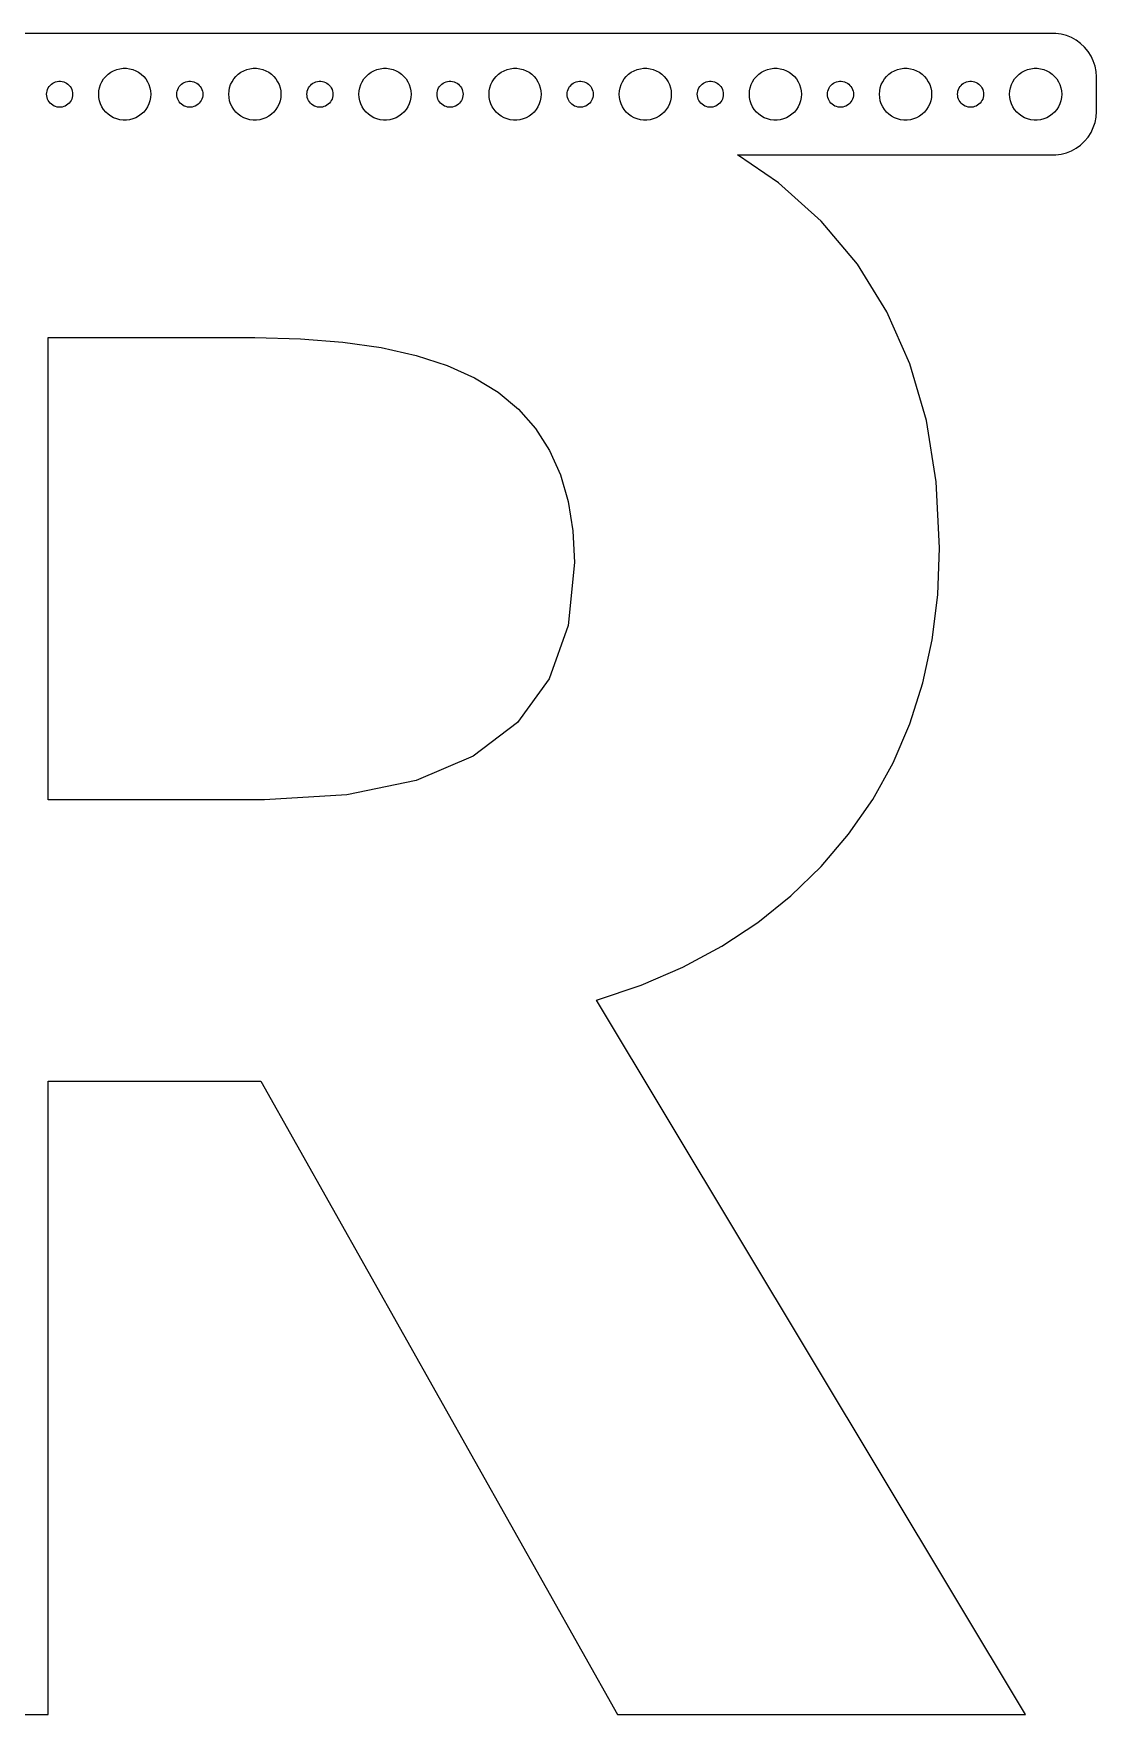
# Model space of a CAD drawing. Header units: metres. Extents: x -97 to 97, y -187 to 7.
# Drawn here: x -25.5 to 97, y -186.8 to 7 of the extents above; entities that cross this region are included whole.
import ezdxf

# ---------------------------------------------------------------- set-up
doc = ezdxf.new("R2010")
doc.units = ezdxf.units.M

msp = doc.modelspace()

# ---------------------------------------------------------------- linework, layer by layer
for p, q in [((92.3139, 6.99013), (-92.3139, 6.99013)), ((92.9369, 6.91142), (92.3139, 6.99013)), ((93.5451, 6.75528), (92.9369, 6.91142)), ((94.1289, 6.52412), (93.5451, 6.75528)), ((94.6791, 6.22163), (94.1289, 6.52412)), ((95.1871, 5.85255), (94.6791, 6.22163)), ((95.6448, 5.42273), (95.1871, 5.85255)), ((96.0451, 4.93892), (95.6448, 5.42273)), ((96.3815, 4.40877), (96.0451, 4.93892)), ((96.6489, 3.84062), (96.3815, 4.40877)), ((-17.427, 1.76335), (-17.1869, 2.05363)), ((-17.1869, 2.05363), (-16.9123, 2.31154)), ((-16.9123, 2.31154), (-16.6075, 2.53297)), ((-16.6075, 2.53297), (-16.2773, 2.71448)), ((-16.2773, 2.71448), (-15.927, 2.85316)), ((-15.927, 2.85316), (-15.5621, 2.94685)), ((-15.5621, 2.94685), (-15.1884, 2.99408)), ((-15.1884, 2.99408), (-14.8116, 2.99408)), ((-14.8116, 2.99408), (-14.4379, 2.94685)), ((-14.4379, 2.94685), (-14.0729, 2.85316)), ((-14.0729, 2.85316), (-13.7227, 2.71448)), ((-13.7227, 2.71448), (-13.3925, 2.53297)), ((-13.3925, 2.53297), (-13.0877, 2.31154)), ((-13.0877, 2.31154), (-12.8131, 2.05363)), ((-12.8131, 2.05363), (-12.5729, 1.76335)), ((-2.42705, 1.76335), (-2.1869, 2.05363)), ((-2.1869, 2.05363), (-1.91226, 2.31154)), ((-1.91226, 2.31154), (-1.60747, 2.53297)), ((-1.60747, 2.53297), (-1.27733, 2.71448)), ((-1.27733, 2.71448), (-0.927048, 2.85316)), ((-0.927048, 2.85316), (-0.562134, 2.94685)), ((-0.562134, 2.94685), (-0.18837, 2.99408)), ((-0.18837, 2.99408), (0.18837, 2.99408)), ((0.18837, 2.99408), (0.562134, 2.94685)), ((0.562134, 2.94685), (0.927048, 2.85316)), ((0.927048, 2.85316), (1.27733, 2.71448)), ((1.27733, 2.71448), (1.60747, 2.53297)), ((1.60747, 2.53297), (1.91226, 2.31154)), ((1.91226, 2.31154), (2.1869, 2.05363)), ((2.1869, 2.05363), (2.42705, 1.76335)), ((12.5729, 1.76335), (12.8131, 2.05363)), ((12.8131, 2.05363), (13.0877, 2.31154)), ((13.0877, 2.31154), (13.3925, 2.53297)), ((13.3925, 2.53297), (13.7227, 2.71448)), ((13.7227, 2.71448), (14.0729, 2.85316)), ((14.0729, 2.85316), (14.4379, 2.94685)), ((14.4379, 2.94685), (14.8116, 2.99408)), ((14.8116, 2.99408), (15.1884, 2.99408)), ((15.1884, 2.99408), (15.5621, 2.94685)), ((15.5621, 2.94685), (15.927, 2.85316)), ((15.927, 2.85316), (16.2773, 2.71448)), ((16.2773, 2.71448), (16.6075, 2.53297)), ((16.6075, 2.53297), (16.9123, 2.31154)), ((16.9123, 2.31154), (17.1869, 2.05363)), ((17.1869, 2.05363), (17.427, 1.76335)), ((27.5729, 1.76335), (27.8131, 2.05363)), ((27.8131, 2.05363), (28.0877, 2.31154)), ((28.0877, 2.31154), (28.3925, 2.53297)), ((28.3925, 2.53297), (28.7227, 2.71448)), ((28.7227, 2.71448), (29.0729, 2.85316)), ((29.0729, 2.85316), (29.4379, 2.94685)), ((29.4379, 2.94685), (29.8116, 2.99408)), ((29.8116, 2.99408), (30.1884, 2.99408)), ((30.1884, 2.99408), (30.5621, 2.94685)), ((30.5621, 2.94685), (30.927, 2.85316)), ((30.927, 2.85316), (31.2773, 2.71448)), ((31.2773, 2.71448), (31.6075, 2.53297)), ((31.6075, 2.53297), (31.9123, 2.31154)), ((31.9123, 2.31154), (32.1869, 2.05363)), ((32.1869, 2.05363), (32.427, 1.76335)), ((42.5729, 1.76335), (42.8131, 2.05363)), ((42.8131, 2.05363), (43.0877, 2.31154)), ((43.0877, 2.31154), (43.3925, 2.53297)), ((43.3925, 2.53297), (43.7227, 2.71448)), ((43.7227, 2.71448), (44.0729, 2.85316)), ((44.0729, 2.85316), (44.4379, 2.94685)), ((44.4379, 2.94685), (44.8116, 2.99408)), ((44.8116, 2.99408), (45.1884, 2.99408)), ((45.1884, 2.99408), (45.5621, 2.94685)), ((45.5621, 2.94685), (45.927, 2.85316)), ((45.927, 2.85316), (46.2773, 2.71448)), ((46.2773, 2.71448), (46.6075, 2.53297)), ((46.6075, 2.53297), (46.9123, 2.31154)), ((46.9123, 2.31154), (47.1869, 2.05363)), ((47.1869, 2.05363), (47.427, 1.76335)), ((57.5729, 1.76335), (57.8131, 2.05363)), ((57.8131, 2.05363), (58.0877, 2.31154)), ((58.0877, 2.31154), (58.3925, 2.53297)), ((58.3925, 2.53297), (58.7227, 2.71448)), ((58.7227, 2.71448), (59.0729, 2.85316)), ((59.0729, 2.85316), (59.4379, 2.94685)), ((59.4379, 2.94685), (59.8116, 2.99408)), ((59.8116, 2.99408), (60.1884, 2.99408)), ((60.1884, 2.99408), (60.5621, 2.94685)), ((60.5621, 2.94685), (60.927, 2.85316)), ((60.927, 2.85316), (61.2773, 2.71448)), ((61.2773, 2.71448), (61.6075, 2.53297)), ((61.6075, 2.53297), (61.9123, 2.31154)), ((61.9123, 2.31154), (62.1869, 2.05363)), ((62.1869, 2.05363), (62.427, 1.76335)), ((72.573, 1.76335), (72.8131, 2.05363)), ((72.8131, 2.05363), (73.0877, 2.31154)), ((73.0877, 2.31154), (73.3925, 2.53297)), ((73.3925, 2.53297), (73.7227, 2.71448)), ((73.7227, 2.71448), (74.073, 2.85316)), ((74.073, 2.85316), (74.4379, 2.94685)), ((74.4379, 2.94685), (74.8116, 2.99408)), ((74.8116, 2.99408), (75.1884, 2.99408)), ((75.1884, 2.99408), (75.5621, 2.94685)), ((75.5621, 2.94685), (75.927, 2.85316)), ((75.927, 2.85316), (76.2773, 2.71448)), ((76.2773, 2.71448), (76.6075, 2.53297)), ((76.6075, 2.53297), (76.9123, 2.31154)), ((76.9123, 2.31154), (77.1869, 2.05363)), ((77.1869, 2.05363), (77.427, 1.76335)), ((87.573, 1.76335), (87.8131, 2.05363)), ((87.8131, 2.05363), (88.0877, 2.31154)), ((88.0877, 2.31154), (88.3925, 2.53297)), ((88.3925, 2.53297), (88.7227, 2.71448)), ((88.7227, 2.71448), (89.073, 2.85316)), ((89.073, 2.85316), (89.4379, 2.94685)), ((89.4379, 2.94685), (89.8116, 2.99408)), ((89.8116, 2.99408), (90.1884, 2.99408)), ((90.1884, 2.99408), (90.5621, 2.94685)), ((90.5621, 2.94685), (90.927, 2.85316)), ((90.927, 2.85316), (91.2773, 2.71448)), ((91.2773, 2.71448), (91.6075, 2.53297)), ((91.6075, 2.53297), (91.9123, 2.31154)), ((91.9123, 2.31154), (92.1869, 2.05363)), ((92.1869, 2.05363), (92.427, 1.76335)), ((96.8429, 3.24344), (96.6489, 3.84062)), ((96.9606, 2.62666), (96.8429, 3.24344)), ((97, 2), (96.9606, 2.62666)), ((97, -2), (97, 2)), ((-24, 0), (-23.9882, 0.187988)), ((-23.9882, -0.187988), (-24, 0)), ((-23.9882, 0.187988), (-23.9529, 0.373032)), ((-23.9529, 0.373032), (-23.8947, 0.552185)), ((-23.8947, 0.552185), (-23.8145, 0.722626)), ((-23.8145, 0.722626), (-23.7135, 0.881668)), ((-23.7135, 0.881668), (-23.5934, 1.02681)), ((-23.5934, 1.02681), (-23.4561, 1.15576)), ((-23.4561, 1.15576), (-23.3037, 1.26648)), ((-23.3037, 1.26648), (-23.1387, 1.35724)), ((-23.1387, 1.35724), (-22.9635, 1.42657)), ((-22.9635, 1.42657), (-22.7811, 1.47342)), ((-22.7811, 1.47342), (-22.5942, 1.49704)), ((-22.5942, 1.49704), (-22.4058, 1.49704)), ((-22.4058, 1.49704), (-22.2189, 1.47342)), ((-22.2189, 1.47342), (-22.0365, 1.42657)), ((-22.0365, 1.42657), (-21.8613, 1.35724)), ((-21.8613, 1.35724), (-21.6963, 1.26648)), ((-21.6963, 1.26648), (-21.5439, 1.15576)), ((-21.5439, 1.15576), (-21.4065, 1.02681)), ((-21.4065, 1.02681), (-21.2865, 0.881668)), ((-21.2865, 0.881668), (-21.1855, 0.722626)), ((-21.1855, 0.722626), (-21.1053, 0.552185)), ((-21.1053, 0.552185), (-21.0471, 0.373032)), ((-21.0471, 0.373032), (-21.0118, 0.187988)), ((-21.0118, 0.187988), (-21, 0)), ((-21, 0), (-21.0118, -0.187988)), ((-18, 0), (-17.9763, 0.375992)), ((-17.9763, -0.375992), (-18, 0)), ((-17.9763, 0.375992), (-17.9057, 0.746063)), ((-17.9057, 0.746063), (-17.7893, 1.10437)), ((-17.7893, 1.10437), (-17.6289, 1.44525)), ((-17.6289, 1.44525), (-17.427, 1.76335)), ((-12.5729, 1.76335), (-12.3711, 1.44525)), ((-12.3711, 1.44525), (-12.2107, 1.10437)), ((-12.2107, 1.10437), (-12.0942, 0.746063)), ((-12.0942, 0.746063), (-12.0237, 0.375992)), ((-12.0237, 0.375992), (-12, 0)), ((-12, 0), (-12.0237, -0.375992)), ((-9, 0), (-8.98816, 0.187988)), ((-8.98816, -0.187988), (-9, 0)), ((-8.98816, 0.187988), (-8.95287, 0.373032)), ((-8.95287, 0.373032), (-8.89465, 0.552185)), ((-8.89465, 0.552185), (-8.81445, 0.722626)), ((-8.81445, 0.722626), (-8.71352, 0.881668)), ((-8.71352, 0.881668), (-8.59344, 1.02681)), ((-8.59344, 1.02681), (-8.45613, 1.15576)), ((-8.45613, 1.15576), (-8.30373, 1.26648)), ((-8.30373, 1.26648), (-8.13866, 1.35724)), ((-8.13866, 1.35724), (-7.96352, 1.42657)), ((-7.96352, 1.42657), (-7.78107, 1.47342)), ((-7.78107, 1.47342), (-7.59418, 1.49704)), ((-7.59418, 1.49704), (-7.40581, 1.49704)), ((-7.40581, 1.49704), (-7.21892, 1.47342)), ((-7.21892, 1.47342), (-7.03647, 1.42657)), ((-7.03647, 1.42657), (-6.86133, 1.35724)), ((-6.86133, 1.35724), (-6.69626, 1.26648)), ((-6.69626, 1.26648), (-6.54385, 1.15576)), ((-6.54385, 1.15576), (-6.40654, 1.02681)), ((-6.40654, 1.02681), (-6.28647, 0.881668)), ((-6.28647, 0.881668), (-6.18553, 0.722626)), ((-6.18553, 0.722626), (-6.10533, 0.552185)), ((-6.10533, 0.552185), (-6.04712, 0.373032)), ((-6.04712, 0.373032), (-6.01183, 0.187988)), ((-6.01183, 0.187988), (-6, 0)), ((-6, 0), (-6.01183, -0.187988)), ((-3, 0), (-2.97633, 0.375992)), ((-2.97633, -0.375992), (-3, 0)), ((-2.97633, 0.375992), (-2.90575, 0.746063)), ((-2.90575, 0.746063), (-2.78932, 1.10437)), ((-2.78932, 1.10437), (-2.62891, 1.44525)), ((-2.62891, 1.44525), (-2.42705, 1.76335)), ((2.42705, 1.76335), (2.62891, 1.44525)), ((2.62891, 1.44525), (2.78932, 1.10437)), ((2.78932, 1.10437), (2.90575, 0.746063)), ((2.90575, 0.746063), (2.97633, 0.375992)), ((2.97633, 0.375992), (3, 0)), ((3, 0), (2.97633, -0.375992)), ((6, 0), (6.01183, 0.187988)), ((6.01183, -0.187988), (6, 0)), ((6.01183, 0.187988), (6.04712, 0.373032)), ((6.04712, 0.373032), (6.10533, 0.552185)), ((6.10533, 0.552185), (6.18553, 0.722626)), ((6.18553, 0.722626), (6.28647, 0.881668)), ((6.28647, 0.881668), (6.40654, 1.02681)), ((6.40654, 1.02681), (6.54385, 1.15576)), ((6.54385, 1.15576), (6.69626, 1.26648)), ((6.69626, 1.26648), (6.86133, 1.35724)), ((6.86133, 1.35724), (7.03647, 1.42657)), ((7.03647, 1.42657), (7.21892, 1.47342)), ((7.21892, 1.47342), (7.40581, 1.49704)), ((7.40581, 1.49704), (7.59418, 1.49704)), ((7.59418, 1.49704), (7.78107, 1.47342)), ((7.78107, 1.47342), (7.96352, 1.42657)), ((7.96352, 1.42657), (8.13866, 1.35724)), ((8.13866, 1.35724), (8.30373, 1.26648)), ((8.30373, 1.26648), (8.45613, 1.15576)), ((8.45613, 1.15576), (8.59344, 1.02681)), ((8.59344, 1.02681), (8.71352, 0.881668)), ((8.71352, 0.881668), (8.81445, 0.722626)), ((8.81445, 0.722626), (8.89465, 0.552185)), ((8.89465, 0.552185), (8.95287, 0.373032)), ((8.95287, 0.373032), (8.98816, 0.187988)), ((8.98816, 0.187988), (9, 0)), ((9, 0), (8.98816, -0.187988)), ((12, 0), (12.0237, 0.375992)), ((12.0237, -0.375992), (12, 0)), ((12.0237, 0.375992), (12.0942, 0.746063)), ((12.0942, 0.746063), (12.2107, 1.10437)), ((12.2107, 1.10437), (12.3711, 1.44525)), ((12.3711, 1.44525), (12.5729, 1.76335)), ((17.427, 1.76335), (17.6289, 1.44525)), ((17.6289, 1.44525), (17.7893, 1.10437)), ((17.7893, 1.10437), (17.9057, 0.746063)), ((17.9057, 0.746063), (17.9763, 0.375992)), ((17.9763, 0.375992), (18, 0)), ((18, 0), (17.9763, -0.375992)), ((21, 0), (21.0118, 0.187988)), ((21.0118, -0.187988), (21, 0)), ((21.0118, 0.187988), (21.0471, 0.373032)), ((21.0471, 0.373032), (21.1053, 0.552185)), ((21.1053, 0.552185), (21.1855, 0.722626)), ((21.1855, 0.722626), (21.2865, 0.881668)), ((21.2865, 0.881668), (21.4065, 1.02681)), ((21.4065, 1.02681), (21.5439, 1.15576)), ((21.5439, 1.15576), (21.6963, 1.26648)), ((21.6963, 1.26648), (21.8613, 1.35724)), ((21.8613, 1.35724), (22.0365, 1.42657)), ((22.0365, 1.42657), (22.2189, 1.47342)), ((22.2189, 1.47342), (22.4058, 1.49704)), ((22.4058, 1.49704), (22.5942, 1.49704)), ((22.5942, 1.49704), (22.7811, 1.47342)), ((22.7811, 1.47342), (22.9635, 1.42657)), ((22.9635, 1.42657), (23.1387, 1.35724)), ((23.1387, 1.35724), (23.3037, 1.26648)), ((23.3037, 1.26648), (23.4561, 1.15576)), ((23.4561, 1.15576), (23.5934, 1.02681)), ((23.5934, 1.02681), (23.7135, 0.881668)), ((23.7135, 0.881668), (23.8145, 0.722626)), ((23.8145, 0.722626), (23.8947, 0.552185)), ((23.8947, 0.552185), (23.9529, 0.373032)), ((23.9529, 0.373032), (23.9882, 0.187988)), ((23.9882, 0.187988), (24, 0)), ((24, 0), (23.9882, -0.187988)), ((27, 0), (27.0237, 0.375992)), ((27.0237, -0.375992), (27, 0)), ((27.0237, 0.375992), (27.0942, 0.746063)), ((27.0942, 0.746063), (27.2107, 1.10437)), ((27.2107, 1.10437), (27.3711, 1.44525)), ((27.3711, 1.44525), (27.5729, 1.76335)), ((32.427, 1.76335), (32.6289, 1.44525)), ((32.6289, 1.44525), (32.7893, 1.10437)), ((32.7893, 1.10437), (32.9057, 0.746063)), ((32.9057, 0.746063), (32.9763, 0.375992)), ((32.9763, 0.375992), (33, 0)), ((33, 0), (32.9763, -0.375992)), ((36, 0), (36.0118, 0.187988)), ((36.0118, -0.187988), (36, 0)), ((36.0118, 0.187988), (36.0471, 0.373032)), ((36.0471, 0.373032), (36.1053, 0.552185)), ((36.1053, 0.552185), (36.1855, 0.722626)), ((36.1855, 0.722626), (36.2865, 0.881668)), ((36.2865, 0.881668), (36.4065, 1.02681)), ((36.4065, 1.02681), (36.5439, 1.15576)), ((36.5439, 1.15576), (36.6963, 1.26648)), ((36.6963, 1.26648), (36.8613, 1.35724)), ((36.8613, 1.35724), (37.0365, 1.42657)), ((37.0365, 1.42657), (37.2189, 1.47342)), ((37.2189, 1.47342), (37.4058, 1.49704)), ((37.4058, 1.49704), (37.5942, 1.49704)), ((37.5942, 1.49704), (37.7811, 1.47342)), ((37.7811, 1.47342), (37.9635, 1.42657)), ((37.9635, 1.42657), (38.1387, 1.35724)), ((38.1387, 1.35724), (38.3037, 1.26648)), ((38.3037, 1.26648), (38.4561, 1.15576)), ((38.4561, 1.15576), (38.5934, 1.02681)), ((38.5934, 1.02681), (38.7135, 0.881668)), ((38.7135, 0.881668), (38.8145, 0.722626)), ((38.8145, 0.722626), (38.8947, 0.552185)), ((38.8947, 0.552185), (38.9529, 0.373032)), ((38.9529, 0.373032), (38.9882, 0.187988)), ((38.9882, 0.187988), (39, 0)), ((39, 0), (38.9882, -0.187988)), ((42, 0), (42.0237, 0.375992)), ((42.0237, -0.375992), (42, 0)), ((42.0237, 0.375992), (42.0942, 0.746063)), ((42.0942, 0.746063), (42.2107, 1.10437)), ((42.2107, 1.10437), (42.3711, 1.44525)), ((42.3711, 1.44525), (42.5729, 1.76335)), ((47.427, 1.76335), (47.6289, 1.44525)), ((47.6289, 1.44525), (47.7893, 1.10437)), ((47.7893, 1.10437), (47.9057, 0.746063)), ((47.9057, 0.746063), (47.9763, 0.375992)), ((47.9763, 0.375992), (48, 0)), ((48, 0), (47.9763, -0.375992)), ((51, 0), (51.0118, 0.187988)), ((51.0118, -0.187988), (51, 0)), ((51.0118, 0.187988), (51.0471, 0.373032)), ((51.0471, 0.373032), (51.1053, 0.552185)), ((51.1053, 0.552185), (51.1855, 0.722626)), ((51.1855, 0.722626), (51.2865, 0.881668)), ((51.2865, 0.881668), (51.4065, 1.02681)), ((51.4065, 1.02681), (51.5439, 1.15576)), ((51.5439, 1.15576), (51.6963, 1.26648)), ((51.6963, 1.26648), (51.8613, 1.35724)), ((51.8613, 1.35724), (52.0365, 1.42657)), ((52.0365, 1.42657), (52.2189, 1.47342)), ((52.2189, 1.47342), (52.4058, 1.49704)), ((52.4058, 1.49704), (52.5942, 1.49704)), ((52.5942, 1.49704), (52.7811, 1.47342)), ((52.7811, 1.47342), (52.9635, 1.42657)), ((52.9635, 1.42657), (53.1387, 1.35724)), ((53.1387, 1.35724), (53.3037, 1.26648)), ((53.3037, 1.26648), (53.4561, 1.15576)), ((53.4561, 1.15576), (53.5934, 1.02681)), ((53.5934, 1.02681), (53.7135, 0.881668)), ((53.7135, 0.881668), (53.8145, 0.722626)), ((53.8145, 0.722626), (53.8947, 0.552185)), ((53.8947, 0.552185), (53.9529, 0.373032)), ((53.9529, 0.373032), (53.9882, 0.187988)), ((53.9882, 0.187988), (54, 0)), ((54, 0), (53.9882, -0.187988)), ((57, 0), (57.0237, 0.375992)), ((57.0237, -0.375992), (57, 0)), ((57.0237, 0.375992), (57.0942, 0.746063)), ((57.0942, 0.746063), (57.2107, 1.10437)), ((57.2107, 1.10437), (57.3711, 1.44525)), ((57.3711, 1.44525), (57.5729, 1.76335)), ((62.427, 1.76335), (62.6289, 1.44525)), ((62.6289, 1.44525), (62.7893, 1.10437)), ((62.7893, 1.10437), (62.9057, 0.746063)), ((62.9057, 0.746063), (62.9763, 0.375992)), ((62.9763, 0.375992), (63, 0)), ((63, 0), (62.9763, -0.375992)), ((66, 0), (66.0118, 0.187988)), ((66.0118, -0.187988), (66, 0)), ((66.0118, 0.187988), (66.0471, 0.373032)), ((66.0471, 0.373032), (66.1053, 0.552185)), ((66.1053, 0.552185), (66.1855, 0.722626)), ((66.1855, 0.722626), (66.2865, 0.881668)), ((66.2865, 0.881668), (66.4065, 1.02681)), ((66.4065, 1.02681), (66.5439, 1.15576)), ((66.5439, 1.15576), (66.6963, 1.26648)), ((66.6963, 1.26648), (66.8613, 1.35724)), ((66.8613, 1.35724), (67.0365, 1.42657)), ((67.0365, 1.42657), (67.2189, 1.47342)), ((67.2189, 1.47342), (67.4058, 1.49704)), ((67.4058, 1.49704), (67.5942, 1.49704)), ((67.5942, 1.49704), (67.7811, 1.47342)), ((67.7811, 1.47342), (67.9635, 1.42657)), ((67.9635, 1.42657), (68.1387, 1.35724)), ((68.1387, 1.35724), (68.3037, 1.26648)), ((68.3037, 1.26648), (68.4561, 1.15576)), ((68.4561, 1.15576), (68.5934, 1.02681)), ((68.5934, 1.02681), (68.7135, 0.881668)), ((68.7135, 0.881668), (68.8145, 0.722626)), ((68.8145, 0.722626), (68.8947, 0.552185)), ((68.8947, 0.552185), (68.9529, 0.373032)), ((68.9529, 0.373032), (68.9882, 0.187988)), ((68.9882, 0.187988), (69, 0)), ((69, 0), (68.9882, -0.187988)), ((72, 0), (72.0237, 0.375992)), ((72.0237, -0.375992), (72, 0)), ((72.0237, 0.375992), (72.0943, 0.746063)), ((72.0943, 0.746063), (72.2107, 1.10437)), ((72.2107, 1.10437), (72.3711, 1.44525)), ((72.3711, 1.44525), (72.573, 1.76335)), ((77.427, 1.76335), (77.6289, 1.44525)), ((77.6289, 1.44525), (77.7893, 1.10437)), ((77.7893, 1.10437), (77.9057, 0.746063)), ((77.9057, 0.746063), (77.9763, 0.375992)), ((77.9763, 0.375992), (78, 0)), ((78, 0), (77.9763, -0.375992)), ((81, 0), (81.0118, 0.187988)), ((81.0118, -0.187988), (81, 0)), ((81.0118, 0.187988), (81.0471, 0.373032)), ((81.0471, 0.373032), (81.1053, 0.552185)), ((81.1053, 0.552185), (81.1855, 0.722626)), ((81.1855, 0.722626), (81.2865, 0.881668)), ((81.2865, 0.881668), (81.4065, 1.02681)), ((81.4065, 1.02681), (81.5439, 1.15576)), ((81.5439, 1.15576), (81.6963, 1.26648)), ((81.6963, 1.26648), (81.8613, 1.35724)), ((81.8613, 1.35724), (82.0365, 1.42657)), ((82.0365, 1.42657), (82.2189, 1.47342)), ((82.2189, 1.47342), (82.4058, 1.49704)), ((82.4058, 1.49704), (82.5942, 1.49704)), ((82.5942, 1.49704), (82.7811, 1.47342)), ((82.7811, 1.47342), (82.9635, 1.42657)), ((82.9635, 1.42657), (83.1387, 1.35724)), ((83.1387, 1.35724), (83.3037, 1.26648)), ((83.3037, 1.26648), (83.4561, 1.15576)), ((83.4561, 1.15576), (83.5934, 1.02681)), ((83.5934, 1.02681), (83.7135, 0.881668)), ((83.7135, 0.881668), (83.8145, 0.722626)), ((83.8145, 0.722626), (83.8947, 0.552185)), ((83.8947, 0.552185), (83.9529, 0.373032)), ((83.9529, 0.373032), (83.9882, 0.187988)), ((83.9882, 0.187988), (84, 0)), ((84, 0), (83.9882, -0.187988)), ((87, 0), (87.0237, 0.375992)), ((87.0237, -0.375992), (87, 0)), ((87.0237, 0.375992), (87.0943, 0.746063)), ((87.0943, 0.746063), (87.2107, 1.10437)), ((87.2107, 1.10437), (87.3711, 1.44525)), ((87.3711, 1.44525), (87.573, 1.76335)), ((92.427, 1.76335), (92.6289, 1.44525)), ((92.6289, 1.44525), (92.7893, 1.10437)), ((92.7893, 1.10437), (92.9057, 0.746063)), ((92.9057, 0.746063), (92.9763, 0.375992)), ((92.9763, 0.375992), (93, 0)), ((93, 0), (92.9763, -0.375992)), ((-23.9529, -0.373032), (-23.9882, -0.187988)), ((-23.8947, -0.552185), (-23.9529, -0.373032)), ((-23.8145, -0.722626), (-23.8947, -0.552185)), ((-23.7135, -0.881668), (-23.8145, -0.722626)), ((-23.5934, -1.02681), (-23.7135, -0.881668)), ((-23.4561, -1.15576), (-23.5934, -1.02681)), ((-23.3037, -1.26648), (-23.4561, -1.15576)), ((-23.1387, -1.35724), (-23.3037, -1.26648)), ((-22.9635, -1.42657), (-23.1387, -1.35724)), ((-22.7811, -1.47342), (-22.9635, -1.42657)), ((-22.5942, -1.49704), (-22.7811, -1.47342)), ((-22.4058, -1.49704), (-22.5942, -1.49704)), ((-22.2189, -1.47342), (-22.4058, -1.49704)), ((-22.0365, -1.42657), (-22.2189, -1.47342)), ((-21.8613, -1.35724), (-22.0365, -1.42657)), ((-21.6963, -1.26648), (-21.8613, -1.35724)), ((-21.5439, -1.15576), (-21.6963, -1.26648)), ((-21.4065, -1.02681), (-21.5439, -1.15576)), ((-21.2865, -0.881668), (-21.4065, -1.02681)), ((-21.1855, -0.722626), (-21.2865, -0.881668)), ((-21.1053, -0.552185), (-21.1855, -0.722626)), ((-21.0471, -0.373032), (-21.1053, -0.552185)), ((-21.0118, -0.187988), (-21.0471, -0.373032)), ((-17.9057, -0.746063), (-17.9763, -0.375992)), ((-17.7893, -1.10437), (-17.9057, -0.746063)), ((-17.6289, -1.44525), (-17.7893, -1.10437)), ((-17.427, -1.76335), (-17.6289, -1.44525)), ((-17.1869, -2.05363), (-17.427, -1.76335)), ((-12.5729, -1.76335), (-12.8131, -2.05363)), ((-12.3711, -1.44525), (-12.5729, -1.76335)), ((-12.2107, -1.10437), (-12.3711, -1.44525)), ((-12.0942, -0.746063), (-12.2107, -1.10437)), ((-12.0237, -0.375992), (-12.0942, -0.746063)), ((-8.95287, -0.373032), (-8.98816, -0.187988)), ((-8.89465, -0.552185), (-8.95287, -0.373032)), ((-8.81445, -0.722626), (-8.89465, -0.552185)), ((-8.71352, -0.881668), (-8.81445, -0.722626)), ((-8.59344, -1.02681), (-8.71352, -0.881668)), ((-8.45613, -1.15576), (-8.59344, -1.02681)), ((-8.30373, -1.26648), (-8.45613, -1.15576)), ((-8.13866, -1.35724), (-8.30373, -1.26648)), ((-7.96352, -1.42657), (-8.13866, -1.35724)), ((-7.78107, -1.47342), (-7.96352, -1.42657)), ((-7.59418, -1.49704), (-7.78107, -1.47342)), ((-7.40581, -1.49704), (-7.59418, -1.49704)), ((-7.21892, -1.47342), (-7.40581, -1.49704)), ((-7.03647, -1.42657), (-7.21892, -1.47342)), ((-6.86133, -1.35724), (-7.03647, -1.42657)), ((-6.69626, -1.26648), (-6.86133, -1.35724)), ((-6.54385, -1.15576), (-6.69626, -1.26648)), ((-6.40654, -1.02681), (-6.54385, -1.15576)), ((-6.28647, -0.881668), (-6.40654, -1.02681)), ((-6.18553, -0.722626), (-6.28647, -0.881668)), ((-6.10533, -0.552185), (-6.18553, -0.722626)), ((-6.04712, -0.373032), (-6.10533, -0.552185)), ((-6.01183, -0.187988), (-6.04712, -0.373032)), ((-2.90575, -0.746063), (-2.97633, -0.375992)), ((-2.78932, -1.10437), (-2.90575, -0.746063)), ((-2.62891, -1.44525), (-2.78932, -1.10437)), ((-2.42705, -1.76335), (-2.62891, -1.44525)), ((-2.1869, -2.05363), (-2.42705, -1.76335)), ((2.42705, -1.76335), (2.1869, -2.05363)), ((2.62891, -1.44525), (2.42705, -1.76335)), ((2.78932, -1.10437), (2.62891, -1.44525)), ((2.90575, -0.746063), (2.78932, -1.10437)), ((2.97633, -0.375992), (2.90575, -0.746063)), ((6.04712, -0.373032), (6.01183, -0.187988)), ((6.10533, -0.552185), (6.04712, -0.373032)), ((6.18553, -0.722626), (6.10533, -0.552185)), ((6.28647, -0.881668), (6.18553, -0.722626)), ((6.40654, -1.02681), (6.28647, -0.881668)), ((6.54385, -1.15576), (6.40654, -1.02681)), ((6.69626, -1.26648), (6.54385, -1.15576)), ((6.86133, -1.35724), (6.69626, -1.26648)), ((7.03647, -1.42657), (6.86133, -1.35724)), ((7.21892, -1.47342), (7.03647, -1.42657)), ((7.40581, -1.49704), (7.21892, -1.47342)), ((7.59418, -1.49704), (7.40581, -1.49704)), ((7.78107, -1.47342), (7.59418, -1.49704)), ((7.96352, -1.42657), (7.78107, -1.47342)), ((8.13866, -1.35724), (7.96352, -1.42657)), ((8.30373, -1.26648), (8.13866, -1.35724)), ((8.45613, -1.15576), (8.30373, -1.26648)), ((8.59344, -1.02681), (8.45613, -1.15576)), ((8.71352, -0.881668), (8.59344, -1.02681)), ((8.81445, -0.722626), (8.71352, -0.881668)), ((8.89465, -0.552185), (8.81445, -0.722626)), ((8.95287, -0.373032), (8.89465, -0.552185)), ((8.98816, -0.187988), (8.95287, -0.373032)), ((12.0942, -0.746063), (12.0237, -0.375992)), ((12.2107, -1.10437), (12.0942, -0.746063)), ((12.3711, -1.44525), (12.2107, -1.10437)), ((12.5729, -1.76335), (12.3711, -1.44525)), ((12.8131, -2.05363), (12.5729, -1.76335)), ((17.427, -1.76335), (17.1869, -2.05363)), ((17.6289, -1.44525), (17.427, -1.76335)), ((17.7893, -1.10437), (17.6289, -1.44525)), ((17.9057, -0.746063), (17.7893, -1.10437)), ((17.9763, -0.375992), (17.9057, -0.746063)), ((21.0471, -0.373032), (21.0118, -0.187988)), ((21.1053, -0.552185), (21.0471, -0.373032)), ((21.1855, -0.722626), (21.1053, -0.552185)), ((21.2865, -0.881668), (21.1855, -0.722626)), ((21.4065, -1.02681), (21.2865, -0.881668)), ((21.5439, -1.15576), (21.4065, -1.02681)), ((21.6963, -1.26648), (21.5439, -1.15576)), ((21.8613, -1.35724), (21.6963, -1.26648)), ((22.0365, -1.42657), (21.8613, -1.35724)), ((22.2189, -1.47342), (22.0365, -1.42657)), ((22.4058, -1.49704), (22.2189, -1.47342)), ((22.5942, -1.49704), (22.4058, -1.49704)), ((22.7811, -1.47342), (22.5942, -1.49704)), ((22.9635, -1.42657), (22.7811, -1.47342)), ((23.1387, -1.35724), (22.9635, -1.42657)), ((23.3037, -1.26648), (23.1387, -1.35724)), ((23.4561, -1.15576), (23.3037, -1.26648)), ((23.5934, -1.02681), (23.4561, -1.15576)), ((23.7135, -0.881668), (23.5934, -1.02681)), ((23.8145, -0.722626), (23.7135, -0.881668)), ((23.8947, -0.552185), (23.8145, -0.722626)), ((23.9529, -0.373032), (23.8947, -0.552185)), ((23.9882, -0.187988), (23.9529, -0.373032)), ((27.0942, -0.746063), (27.0237, -0.375992)), ((27.2107, -1.10437), (27.0942, -0.746063)), ((27.3711, -1.44525), (27.2107, -1.10437)), ((27.5729, -1.76335), (27.3711, -1.44525)), ((27.8131, -2.05363), (27.5729, -1.76335)), ((32.427, -1.76335), (32.1869, -2.05363)), ((32.6289, -1.44525), (32.427, -1.76335)), ((32.7893, -1.10437), (32.6289, -1.44525)), ((32.9057, -0.746063), (32.7893, -1.10437)), ((32.9763, -0.375992), (32.9057, -0.746063)), ((36.0471, -0.373032), (36.0118, -0.187988)), ((36.1053, -0.552185), (36.0471, -0.373032)), ((36.1855, -0.722626), (36.1053, -0.552185)), ((36.2865, -0.881668), (36.1855, -0.722626)), ((36.4065, -1.02681), (36.2865, -0.881668)), ((36.5439, -1.15576), (36.4065, -1.02681)), ((36.6963, -1.26648), (36.5439, -1.15576)), ((36.8613, -1.35724), (36.6963, -1.26648)), ((37.0365, -1.42657), (36.8613, -1.35724)), ((37.2189, -1.47342), (37.0365, -1.42657)), ((37.4058, -1.49704), (37.2189, -1.47342)), ((37.5942, -1.49704), (37.4058, -1.49704)), ((37.7811, -1.47342), (37.5942, -1.49704)), ((37.9635, -1.42657), (37.7811, -1.47342)), ((38.1387, -1.35724), (37.9635, -1.42657)), ((38.3037, -1.26648), (38.1387, -1.35724)), ((38.4561, -1.15576), (38.3037, -1.26648)), ((38.5934, -1.02681), (38.4561, -1.15576)), ((38.7135, -0.881668), (38.5934, -1.02681)), ((38.8145, -0.722626), (38.7135, -0.881668)), ((38.8947, -0.552185), (38.8145, -0.722626)), ((38.9529, -0.373032), (38.8947, -0.552185)), ((38.9882, -0.187988), (38.9529, -0.373032)), ((42.0942, -0.746063), (42.0237, -0.375992)), ((42.2107, -1.10437), (42.0942, -0.746063)), ((42.3711, -1.44525), (42.2107, -1.10437)), ((42.5729, -1.76335), (42.3711, -1.44525)), ((42.8131, -2.05363), (42.5729, -1.76335)), ((47.427, -1.76335), (47.1869, -2.05363)), ((47.6289, -1.44525), (47.427, -1.76335)), ((47.7893, -1.10437), (47.6289, -1.44525)), ((47.9057, -0.746063), (47.7893, -1.10437)), ((47.9763, -0.375992), (47.9057, -0.746063)), ((51.0471, -0.373032), (51.0118, -0.187988)), ((51.1053, -0.552185), (51.0471, -0.373032)), ((51.1855, -0.722626), (51.1053, -0.552185)), ((51.2865, -0.881668), (51.1855, -0.722626)), ((51.4065, -1.02681), (51.2865, -0.881668)), ((51.5439, -1.15576), (51.4065, -1.02681)), ((51.6963, -1.26648), (51.5439, -1.15576)), ((51.8613, -1.35724), (51.6963, -1.26648)), ((52.0365, -1.42657), (51.8613, -1.35724)), ((52.2189, -1.47342), (52.0365, -1.42657)), ((52.4058, -1.49704), (52.2189, -1.47342)), ((52.5942, -1.49704), (52.4058, -1.49704)), ((52.7811, -1.47342), (52.5942, -1.49704)), ((52.9635, -1.42657), (52.7811, -1.47342)), ((53.1387, -1.35724), (52.9635, -1.42657)), ((53.3037, -1.26648), (53.1387, -1.35724)), ((53.4561, -1.15576), (53.3037, -1.26648)), ((53.5934, -1.02681), (53.4561, -1.15576)), ((53.7135, -0.881668), (53.5934, -1.02681)), ((53.8145, -0.722626), (53.7135, -0.881668)), ((53.8947, -0.552185), (53.8145, -0.722626)), ((53.9529, -0.373032), (53.8947, -0.552185)), ((53.9882, -0.187988), (53.9529, -0.373032)), ((57.0942, -0.746063), (57.0237, -0.375992)), ((57.2107, -1.10437), (57.0942, -0.746063)), ((57.3711, -1.44525), (57.2107, -1.10437)), ((57.5729, -1.76335), (57.3711, -1.44525)), ((57.8131, -2.05363), (57.5729, -1.76335)), ((62.427, -1.76335), (62.1869, -2.05363)), ((62.6289, -1.44525), (62.427, -1.76335)), ((62.7893, -1.10437), (62.6289, -1.44525)), ((62.9057, -0.746063), (62.7893, -1.10437)), ((62.9763, -0.375992), (62.9057, -0.746063)), ((66.0471, -0.373032), (66.0118, -0.187988)), ((66.1053, -0.552185), (66.0471, -0.373032)), ((66.1855, -0.722626), (66.1053, -0.552185)), ((66.2865, -0.881668), (66.1855, -0.722626)), ((66.4065, -1.02681), (66.2865, -0.881668)), ((66.5439, -1.15576), (66.4065, -1.02681)), ((66.6963, -1.26648), (66.5439, -1.15576)), ((66.8613, -1.35724), (66.6963, -1.26648)), ((67.0365, -1.42657), (66.8613, -1.35724)), ((67.2189, -1.47342), (67.0365, -1.42657)), ((67.4058, -1.49704), (67.2189, -1.47342)), ((67.5942, -1.49704), (67.4058, -1.49704)), ((67.7811, -1.47342), (67.5942, -1.49704)), ((67.9635, -1.42657), (67.7811, -1.47342)), ((68.1387, -1.35724), (67.9635, -1.42657)), ((68.3037, -1.26648), (68.1387, -1.35724)), ((68.4561, -1.15576), (68.3037, -1.26648)), ((68.5934, -1.02681), (68.4561, -1.15576)), ((68.7135, -0.881668), (68.5934, -1.02681)), ((68.8145, -0.722626), (68.7135, -0.881668)), ((68.8947, -0.552185), (68.8145, -0.722626)), ((68.9529, -0.373032), (68.8947, -0.552185)), ((68.9882, -0.187988), (68.9529, -0.373032)), ((72.0943, -0.746063), (72.0237, -0.375992)), ((72.2107, -1.10437), (72.0943, -0.746063)), ((72.3711, -1.44525), (72.2107, -1.10437)), ((72.573, -1.76335), (72.3711, -1.44525)), ((72.8131, -2.05363), (72.573, -1.76335)), ((77.427, -1.76335), (77.1869, -2.05363)), ((77.6289, -1.44525), (77.427, -1.76335)), ((77.7893, -1.10437), (77.6289, -1.44525)), ((77.9057, -0.746063), (77.7893, -1.10437)), ((77.9763, -0.375992), (77.9057, -0.746063)), ((81.0471, -0.373032), (81.0118, -0.187988)), ((81.1053, -0.552185), (81.0471, -0.373032)), ((81.1855, -0.722626), (81.1053, -0.552185)), ((81.2865, -0.881668), (81.1855, -0.722626)), ((81.4065, -1.02681), (81.2865, -0.881668)), ((81.5439, -1.15576), (81.4065, -1.02681)), ((81.6963, -1.26648), (81.5439, -1.15576)), ((81.8613, -1.35724), (81.6963, -1.26648)), ((82.0365, -1.42657), (81.8613, -1.35724)), ((82.2189, -1.47342), (82.0365, -1.42657)), ((82.4058, -1.49704), (82.2189, -1.47342)), ((82.5942, -1.49704), (82.4058, -1.49704)), ((82.7811, -1.47342), (82.5942, -1.49704)), ((82.9635, -1.42657), (82.7811, -1.47342)), ((83.1387, -1.35724), (82.9635, -1.42657)), ((83.3037, -1.26648), (83.1387, -1.35724)), ((83.4561, -1.15576), (83.3037, -1.26648)), ((83.5934, -1.02681), (83.4561, -1.15576)), ((83.7135, -0.881668), (83.5934, -1.02681)), ((83.8145, -0.722626), (83.7135, -0.881668)), ((83.8947, -0.552185), (83.8145, -0.722626)), ((83.9529, -0.373032), (83.8947, -0.552185)), ((83.9882, -0.187988), (83.9529, -0.373032)), ((87.0943, -0.746063), (87.0237, -0.375992)), ((87.2107, -1.10437), (87.0943, -0.746063)), ((87.3711, -1.44525), (87.2107, -1.10437)), ((87.573, -1.76335), (87.3711, -1.44525)), ((87.8131, -2.05363), (87.573, -1.76335)), ((92.427, -1.76335), (92.1869, -2.05363)), ((92.6289, -1.44525), (92.427, -1.76335)), ((92.7893, -1.10437), (92.6289, -1.44525)), ((92.9057, -0.746063), (92.7893, -1.10437)), ((92.9763, -0.375992), (92.9057, -0.746063)), ((-16.9123, -2.31154), (-17.1869, -2.05363)), ((-16.6075, -2.53297), (-16.9123, -2.31154)), ((-16.2773, -2.71448), (-16.6075, -2.53297)), ((-15.927, -2.85316), (-16.2773, -2.71448)), ((-15.5621, -2.94685), (-15.927, -2.85316)), ((-15.1884, -2.99408), (-15.5621, -2.94685)), ((-14.8116, -2.99408), (-15.1884, -2.99408)), ((-14.4379, -2.94685), (-14.8116, -2.99408)), ((-14.0729, -2.85316), (-14.4379, -2.94685)), ((-13.7227, -2.71448), (-14.0729, -2.85316)), ((-13.3925, -2.53297), (-13.7227, -2.71448)), ((-13.0877, -2.31154), (-13.3925, -2.53297)), ((-12.8131, -2.05363), (-13.0877, -2.31154)), ((-1.91226, -2.31154), (-2.1869, -2.05363)), ((-1.60747, -2.53297), (-1.91226, -2.31154)), ((-1.27733, -2.71448), (-1.60747, -2.53297)), ((-0.927048, -2.85316), (-1.27733, -2.71448)), ((-0.562134, -2.94685), (-0.927048, -2.85316)), ((-0.18837, -2.99408), (-0.562134, -2.94685)), ((0.18837, -2.99408), (-0.18837, -2.99408)), ((0.562134, -2.94685), (0.18837, -2.99408)), ((0.927048, -2.85316), (0.562134, -2.94685)), ((1.27733, -2.71448), (0.927048, -2.85316)), ((1.60747, -2.53297), (1.27733, -2.71448)), ((1.91226, -2.31154), (1.60747, -2.53297)), ((2.1869, -2.05363), (1.91226, -2.31154)), ((13.0877, -2.31154), (12.8131, -2.05363)), ((13.3925, -2.53297), (13.0877, -2.31154)), ((13.7227, -2.71448), (13.3925, -2.53297)), ((14.0729, -2.85316), (13.7227, -2.71448)), ((14.4379, -2.94685), (14.0729, -2.85316)), ((14.8116, -2.99408), (14.4379, -2.94685)), ((15.1884, -2.99408), (14.8116, -2.99408)), ((15.5621, -2.94685), (15.1884, -2.99408)), ((15.927, -2.85316), (15.5621, -2.94685)), ((16.2773, -2.71448), (15.927, -2.85316)), ((16.6075, -2.53297), (16.2773, -2.71448)), ((16.9123, -2.31154), (16.6075, -2.53297)), ((17.1869, -2.05363), (16.9123, -2.31154)), ((28.0877, -2.31154), (27.8131, -2.05363)), ((28.3925, -2.53297), (28.0877, -2.31154)), ((28.7227, -2.71448), (28.3925, -2.53297)), ((29.0729, -2.85316), (28.7227, -2.71448)), ((29.4379, -2.94685), (29.0729, -2.85316)), ((29.8116, -2.99408), (29.4379, -2.94685)), ((30.1884, -2.99408), (29.8116, -2.99408)), ((30.5621, -2.94685), (30.1884, -2.99408)), ((30.927, -2.85316), (30.5621, -2.94685)), ((31.2773, -2.71448), (30.927, -2.85316)), ((31.6075, -2.53297), (31.2773, -2.71448)), ((31.9123, -2.31154), (31.6075, -2.53297)), ((32.1869, -2.05363), (31.9123, -2.31154)), ((43.0877, -2.31154), (42.8131, -2.05363)), ((43.3925, -2.53297), (43.0877, -2.31154)), ((43.7227, -2.71448), (43.3925, -2.53297)), ((44.0729, -2.85316), (43.7227, -2.71448)), ((44.4379, -2.94685), (44.0729, -2.85316)), ((44.8116, -2.99408), (44.4379, -2.94685)), ((45.1884, -2.99408), (44.8116, -2.99408)), ((45.5621, -2.94685), (45.1884, -2.99408)), ((45.927, -2.85316), (45.5621, -2.94685)), ((46.2773, -2.71448), (45.927, -2.85316)), ((46.6075, -2.53297), (46.2773, -2.71448)), ((46.9123, -2.31154), (46.6075, -2.53297)), ((47.1869, -2.05363), (46.9123, -2.31154)), ((58.0877, -2.31154), (57.8131, -2.05363)), ((58.3925, -2.53297), (58.0877, -2.31154)), ((58.7227, -2.71448), (58.3925, -2.53297)), ((59.0729, -2.85316), (58.7227, -2.71448)), ((59.4379, -2.94685), (59.0729, -2.85316)), ((59.8116, -2.99408), (59.4379, -2.94685)), ((60.1884, -2.99408), (59.8116, -2.99408)), ((60.5621, -2.94685), (60.1884, -2.99408)), ((60.927, -2.85316), (60.5621, -2.94685)), ((61.2773, -2.71448), (60.927, -2.85316)), ((61.6075, -2.53297), (61.2773, -2.71448)), ((61.9123, -2.31154), (61.6075, -2.53297)), ((62.1869, -2.05363), (61.9123, -2.31154)), ((73.0877, -2.31154), (72.8131, -2.05363)), ((73.3925, -2.53297), (73.0877, -2.31154)), ((73.7227, -2.71448), (73.3925, -2.53297)), ((74.073, -2.85316), (73.7227, -2.71448)), ((74.4379, -2.94685), (74.073, -2.85316)), ((74.8116, -2.99408), (74.4379, -2.94685)), ((75.1884, -2.99408), (74.8116, -2.99408)), ((75.5621, -2.94685), (75.1884, -2.99408)), ((75.927, -2.85316), (75.5621, -2.94685)), ((76.2773, -2.71448), (75.927, -2.85316)), ((76.6075, -2.53297), (76.2773, -2.71448)), ((76.9123, -2.31154), (76.6075, -2.53297)), ((77.1869, -2.05363), (76.9123, -2.31154)), ((88.0877, -2.31154), (87.8131, -2.05363)), ((88.3925, -2.53297), (88.0877, -2.31154)), ((88.7227, -2.71448), (88.3925, -2.53297)), ((89.073, -2.85316), (88.7227, -2.71448)), ((89.4379, -2.94685), (89.073, -2.85316)), ((89.8116, -2.99408), (89.4379, -2.94685)), ((90.1884, -2.99408), (89.8116, -2.99408)), ((90.5621, -2.94685), (90.1884, -2.99408)), ((90.927, -2.85316), (90.5621, -2.94685)), ((91.2773, -2.71448), (90.927, -2.85316)), ((91.6075, -2.53297), (91.2773, -2.71448)), ((91.9123, -2.31154), (91.6075, -2.53297)), ((92.1869, -2.05363), (91.9123, -2.31154)), ((96.3815, -4.40877), (96.6489, -3.84062)), ((96.6489, -3.84062), (96.8429, -3.24344)), ((96.8429, -3.24344), (96.9606, -2.62666)), ((96.9606, -2.62666), (97, -2)), ((95.1871, -5.85255), (95.6448, -5.42273)), ((95.6448, -5.42273), (96.0451, -4.93892)), ((96.0451, -4.93892), (96.3815, -4.40877)), ((60.3555, -10.2013), (55.6387, -6.99013)), ((55.6387, -6.99013), (92.3139, -6.99013)), ((92.3139, -6.99013), (92.9369, -6.91142)), ((92.9369, -6.91142), (93.5451, -6.75528)), ((93.5451, -6.75528), (94.1289, -6.52412)), ((94.1289, -6.52412), (94.6791, -6.22163)), ((94.6791, -6.22163), (95.1871, -5.85255)), ((65.2816, -14.635), (60.3555, -10.2013)), ((69.4498, -19.5952), (65.2816, -14.635)), ((72.8602, -25.0819), (69.4498, -19.5952)), ((75.5127, -31.0951), (72.8602, -25.0819)), ((-23.8297, -81.347), (-23.8297, -28.0582)), ((-23.8297, -28.0582), (-0.018341, -28.0582)), ((-0.018341, -28.0582), (5.27446, -28.187)), ((5.27446, -28.187), (10.1392, -28.5732)), ((10.1392, -28.5732), (14.5759, -29.2168)), ((14.5759, -29.2168), (18.5845, -30.1179)), ((18.5845, -30.1179), (22.1651, -31.2764)), ((22.1651, -31.2764), (25.3176, -32.6924)), ((25.3176, -32.6924), (28.042, -34.3659)), ((77.4073, -37.6349), (75.5127, -31.0951)), ((28.042, -34.3659), (30.3736, -36.3107)), ((30.3736, -36.3107), (32.3465, -38.5419)), ((32.3465, -38.5419), (33.9607, -41.0597)), ((78.5441, -44.7011), (77.4073, -37.6349)), ((33.9607, -41.0597), (35.2162, -43.8638)), ((35.2162, -43.8638), (36.113, -46.9545)), ((78.923, -52.2939), (78.5441, -44.7011)), ((36.113, -46.9545), (36.6511, -50.3316)), ((36.6511, -50.3316), (36.8304, -53.9951)), ((78.709, -57.7228), (78.923, -52.2939)), ((36.8304, -53.9951), (36.1015, -61.2518)), ((78.0669, -62.9145), (78.709, -57.7228)), ((36.1015, -61.2518), (33.9148, -67.392)), ((76.9967, -67.8691), (78.0669, -62.9145)), ((33.9148, -67.392), (30.2704, -72.4158)), ((75.4985, -72.5865), (76.9967, -67.8691)), ((30.2704, -72.4158), (25.1681, -76.3232)), ((73.5722, -77.0668), (75.4985, -72.5865)), ((25.1681, -76.3232), (18.608, -79.1142)), ((71.2178, -81.3099), (73.5722, -77.0668)), ((18.608, -79.1142), (10.5901, -80.7888)), ((1.11443, -81.347), (-23.8297, -81.347)), ((10.5901, -80.7888), (1.11443, -81.347)), ((68.4354, -85.3159), (71.2178, -81.3099)), ((65.2741, -89.0384), (68.4354, -85.3159)), ((61.7829, -92.4313), (65.2741, -89.0384)), ((57.962, -95.4944), (61.7829, -92.4313)), ((53.8112, -98.2278), (57.962, -95.4944)), ((49.3307, -100.632), (53.8112, -98.2278)), ((44.5204, -102.706), (49.3307, -100.632)), ((39.3802, -104.45), (44.5204, -102.706)), ((88.8443, -186.794), (39.3802, -104.45)), ((-23.8297, -113.805), (0.690155, -113.805)), ((-23.8297, -186.794), (-23.8297, -113.805)), ((0.690155, -113.805), (41.79, -186.794)), ((-65.6402, -186.794), (-23.8297, -186.794)), ((41.79, -186.794), (88.8443, -186.794))]:
    msp.add_line(p, q)

doc.saveas('drawing.dxf')
